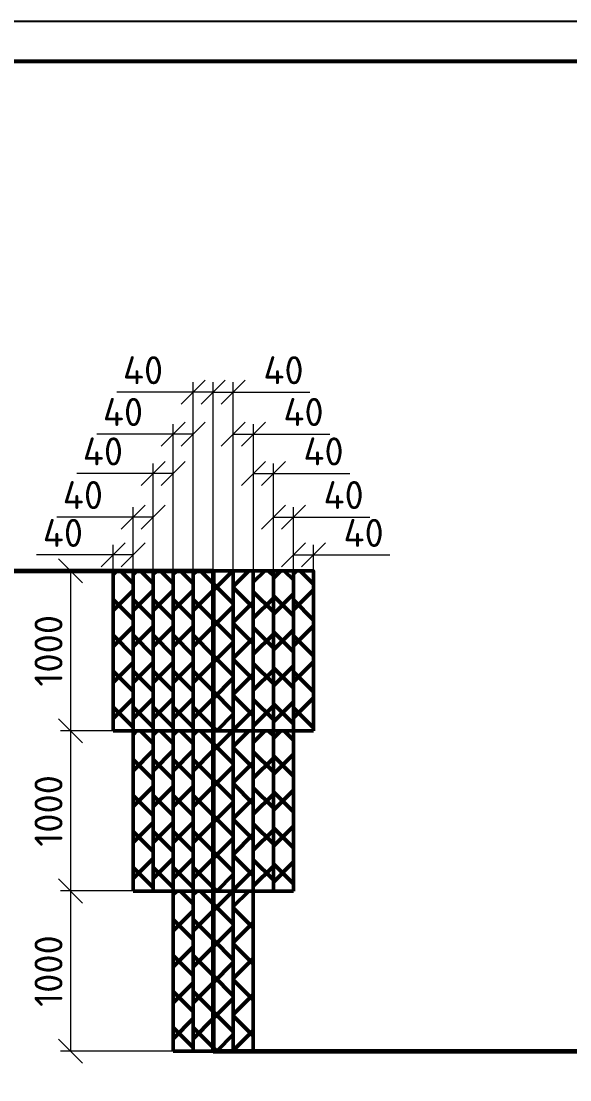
# Model space of a CAD drawing. Header units: millimetres. Extents: x 1990 to 8783, y 397 to 3825.
# Drawn here: x 5388.2 to 5456.7, y 1339.1 to 1471.4 of the extents above; entities that cross this region are included whole.
import ezdxf
from ezdxf.enums import TextEntityAlignment as Align

# ---------------------------------------------------------------- set-up
doc = ezdxf.new("R2010")
doc.units = ezdxf.units.MM
for name, color, linetype, lineweight in [('12  Размер', 7, 'Continuous', 20), ('линии', 250, 'Continuous', 50), ('Размеры на чертеже', 250, 'Continuous', 25)]:
    doc.layers.add(name, color=color, linetype=linetype, lineweight=lineweight)
doc.styles.add('-ISOCPEUR-', font='isocpeur.ttf')
doc.styles.add('GOST', font='gost.shx', dxfattribs={"oblique": 15})
doc.styles.get("Standard").update_dxf_attribs({"font": 'arial.ttf'})
doc.dimstyles.new('М 1 к 20', dxfattribs={"dimtxt": 3.5, "dimasz": 3, "dimexe": 1.25, "dimexo": 0, "dimgap": 1, "dimtad": 1, "dimdec": 0, "dimlfac": 20, "dimzin": 0, "dimdsep": 46, "dimtxsty": 'GOST', "dimblk": 'OBLIQUE', "dimcen": 5, "dimclrd": 256, "dimclre": 256, "dimclrt": 256, "dimazin": 2, "dimtfac": 1, "dimtdec": 0, "dimtmove": 0, "dimatfit": 3, "dimldrblk": 'NONE', "dimfxl": 1.25, "dimtolj": 1, "dimtzin": 0, "dimlwd": -1, "dimlwe": -1, "dimarcsym": 2})
pattern_1 = [(45, (-1805.263, 7595.2317), (-2.245064, 2.245064), []), (135, (-1805.263, 7595.2317), (-2.245064, -2.245064), [])]
pattern_2 = [(45, (-1805.263, 7615.2317), (-2.245064, 2.245064), []), (135, (-1805.263, 7615.2317), (-2.245064, -2.245064), [])]
pattern_3 = [(45, (-1805.263, 7635.2317), (-2.245064, 2.245064), []), (135, (-1805.263, 7635.2317), (-2.245064, -2.245064), [])]
pattern_4 = [(45, (-1807.766, 7635.2317), (-2.245064, 2.245064), []), (135, (-1807.766, 7635.2317), (-2.245064, -2.245064), [])]
pattern_5 = [(45, (-1810.2693, 7635.2317), (-2.245064, 2.245064), []), (135, (-1810.2693, 7635.2317), (-2.245064, -2.245064), [])]
pattern_6 = [(45, (-1812.7725, 7635.2317), (-2.245064, 2.245064), []), (135, (-1812.7725, 7635.2317), (-2.245064, -2.245064), [])]
pattern_7 = [(45, (-1815.2756, 7635.2317), (-2.245064, 2.245064), []), (135, (-1815.2756, 7635.2317), (-2.245064, -2.245064), [])]
pattern_8 = [(45, (-1807.766, 7615.2317), (-2.245064, 2.245064), []), (135, (-1807.766, 7615.2317), (-2.245064, -2.245064), [])]
pattern_9 = [(45, (-1810.2693, 7615.2317), (-2.245064, 2.245064), []), (135, (-1810.2693, 7615.2317), (-2.245064, -2.245064), [])]
pattern_10 = [(45, (-1812.7725, 7615.2317), (-2.245064, 2.245064), []), (135, (-1812.7725, 7615.2317), (-2.245064, -2.245064), [])]
pattern_11 = [(45, (-1807.766, 7595.2317), (-2.245064, 2.245064), []), (135, (-1807.766, 7595.2317), (-2.245064, -2.245064), [])]

# ---------------------------------------------------------------- blocks, each defined once
blk = doc.blocks.new('*U368')
blk.add_lwpolyline([(0, 0), (420, 0), (420, -297), (0, -297)], close=True)
at = {"const_width": 0.5}
blk.add_lwpolyline([(20, -5), (415, -5), (415, -292), (20, -292)], close=True, dxfattribs=at)
blk.add_attdef('РАЗРАБОТАЛ', text='', height=2.5).set_placement((250.5, -264.22), align=Align.MIDDLE_LEFT)
at = {"flags": 8}
for tag, height, p in [('ДАТА', 2.5, (290.07, -264.4)), ('ЛИСТ', 3, (386.39, -271.92)), ('ЛИСТОВ', 3, (403.89, -271.92))]:
    blk.add_attdef(tag, text='', height=height, dxfattribs=at).set_placement(p, align=Align.MIDDLE_CENTER)
blk.add_attdef('ПРОВЕРИЛ', (250.75, -270.73), '', height=2.5)
at = {"lineweight": 30, "flags": 104}
for tag, p in [('ТЕПЛОВЫЕ_СЕТИ', (330, -269.5)), ('ИМЯ_ЧЕРТЕЖА', (330, -284.5))]:
    blk.add_attdef(tag, text='', height=3, dxfattribs=at).set_placement(p, align=Align.MIDDLE_CENTER)
at = {"style": '-ISOCPEUR-', "flags": 8}
blk.add_attdef('ФОРМАТ', text='', height=3, dxfattribs=at).set_placement((380.97, -294.75), align=Align.MIDDLE_CENTER)
blk = doc.blocks.new('_Oblique')
at = {"color": 0, "linetype": 'ByBlock', "lineweight": -2}
blk.add_line((-0.5, -0.5), (0.5, 0.5), dxfattribs=at)
blk = doc.blocks.new('*D252')
at = {"layer": '12  Размер', "transparency": 16777216}
for p, q in [((5404.67, 1402.72), (5404.67, 1416.12)), ((5407.17, 1402.72), (5407.17, 1416.12)), ((5404.67, 1414.87), (5395.12, 1414.87)), ((5407.17, 1414.87), (5404.67, 1414.87))]:
    blk.add_line(p, q, dxfattribs=at)
at = {"layer": 'Defpoints', "color": 0, "linetype": 'ByBlock', "lineweight": 35, "transparency": 16777216}
for p in [(5404.67, 1414.87), (5404.67, 1402.72), (5407.17, 1402.72)]:
    blk.add_point(p, dxfattribs=at)
at = {"layer": '12  Размер', "linetype": 'ByBlock', "transparency": 16777216, "xscale": 3, "yscale": 3, "zscale": 3, "rotation": 180}
blk.add_blockref('_Oblique', (5404.67, 1414.87), dxfattribs=at)
at = {"layer": '12  Размер', "linetype": 'ByBlock', "transparency": 16777216, "xscale": 3, "yscale": 3, "zscale": 3}
blk.add_blockref('_Oblique', (5407.17, 1414.87), dxfattribs=at)
at = {"layer": '12  Размер', "linetype": 'ByBlock', "transparency": 16777216, "insert": (5398.39, 1417.62), "char_height": 3.5, "attachment_point": 5, "style": '-ISOCPEUR-'}
blk.add_mtext('\\A1;40', dxfattribs=at)
blk = doc.blocks.new('_None')
blk = doc.blocks.new('*D253')
at = {"layer": '12  Размер', "transparency": 16777216}
for p, q in [((5402.17, 1402.72), (5402.17, 1410.67)), ((5404.67, 1402.72), (5404.67, 1410.67)), ((5402.17, 1409.42), (5392.62, 1409.42)), ((5404.67, 1409.42), (5402.17, 1409.42))]:
    blk.add_line(p, q, dxfattribs=at)
at = {"layer": 'Defpoints', "color": 0, "linetype": 'ByBlock', "lineweight": 35, "transparency": 16777216}
for p in [(5402.17, 1409.42), (5402.17, 1402.72), (5404.67, 1402.72)]:
    blk.add_point(p, dxfattribs=at)
at = {"layer": '12  Размер', "linetype": 'ByBlock', "transparency": 16777216, "xscale": 3, "yscale": 3, "zscale": 3, "rotation": 180}
blk.add_blockref('_Oblique', (5402.17, 1409.42), dxfattribs=at)
at = {"layer": '12  Размер', "linetype": 'ByBlock', "transparency": 16777216, "xscale": 3, "yscale": 3, "zscale": 3}
blk.add_blockref('_Oblique', (5404.67, 1409.42), dxfattribs=at)
at = {"layer": '12  Размер', "linetype": 'ByBlock', "transparency": 16777216, "insert": (5395.89, 1412.17), "char_height": 3.5, "attachment_point": 5, "style": '-ISOCPEUR-'}
blk.add_mtext('\\A1;40', dxfattribs=at)
blk = doc.blocks.new('*D254')
at = {"layer": '12  Размер', "transparency": 16777216}
for p, q in [((5399.66, 1402.72), (5399.66, 1405.94)), ((5402.17, 1402.72), (5402.17, 1405.94)), ((5399.66, 1404.69), (5390.11, 1404.69)), ((5402.17, 1404.69), (5399.66, 1404.69))]:
    blk.add_line(p, q, dxfattribs=at)
at = {"layer": 'Defpoints', "color": 0, "linetype": 'ByBlock', "lineweight": 35, "transparency": 16777216}
for p in [(5399.66, 1404.69), (5399.66, 1402.72), (5402.17, 1402.72)]:
    blk.add_point(p, dxfattribs=at)
at = {"layer": '12  Размер', "linetype": 'ByBlock', "transparency": 16777216, "xscale": 3, "yscale": 3, "zscale": 3, "rotation": 180}
blk.add_blockref('_Oblique', (5399.66, 1404.69), dxfattribs=at)
at = {"layer": '12  Размер', "linetype": 'ByBlock', "transparency": 16777216, "xscale": 3, "yscale": 3, "zscale": 3}
blk.add_blockref('_Oblique', (5402.17, 1404.69), dxfattribs=at)
at = {"layer": '12  Размер', "linetype": 'ByBlock', "transparency": 16777216, "insert": (5393.39, 1407.44), "char_height": 3.5, "attachment_point": 5, "style": '-ISOCPEUR-'}
blk.add_mtext('\\A1;40', dxfattribs=at)
blk = doc.blocks.new('*D255')
at = {"layer": '12  Размер', "transparency": 16777216}
for p, q in [((5407.17, 1402.72), (5407.17, 1421.04)), ((5409.68, 1402.72), (5409.68, 1421.04)), ((5407.17, 1419.79), (5397.62, 1419.79)), ((5409.68, 1419.79), (5407.17, 1419.79))]:
    blk.add_line(p, q, dxfattribs=at)
at = {"layer": 'Defpoints', "color": 0, "linetype": 'ByBlock', "lineweight": 35, "transparency": 16777216}
for p in [(5407.17, 1419.79), (5407.17, 1402.72), (5409.68, 1402.72)]:
    blk.add_point(p, dxfattribs=at)
at = {"layer": '12  Размер', "linetype": 'ByBlock', "transparency": 16777216, "xscale": 3, "yscale": 3, "zscale": 3, "rotation": 180}
blk.add_blockref('_Oblique', (5407.17, 1419.79), dxfattribs=at)
at = {"layer": '12  Размер', "linetype": 'ByBlock', "transparency": 16777216, "xscale": 3, "yscale": 3, "zscale": 3}
blk.add_blockref('_Oblique', (5409.68, 1419.79), dxfattribs=at)
at = {"layer": '12  Размер', "linetype": 'ByBlock', "transparency": 16777216, "insert": (5400.9, 1422.54), "char_height": 3.5, "attachment_point": 5, "style": '-ISOCPEUR-'}
blk.add_mtext('\\A1;40', dxfattribs=at)
blk = doc.blocks.new('*D256')
at = {"layer": '12  Размер', "transparency": 16777216}
for p, q in [((5409.68, 1402.72), (5409.68, 1426.26)), ((5412.18, 1402.72), (5412.18, 1426.26)), ((5409.68, 1425.01), (5400.13, 1425.01)), ((5412.18, 1425.01), (5409.68, 1425.01))]:
    blk.add_line(p, q, dxfattribs=at)
at = {"layer": 'Defpoints', "color": 0, "linetype": 'ByBlock', "lineweight": 35, "transparency": 16777216}
for p in [(5409.68, 1425.01), (5409.68, 1402.72), (5412.18, 1402.72)]:
    blk.add_point(p, dxfattribs=at)
at = {"layer": '12  Размер', "linetype": 'ByBlock', "transparency": 16777216, "xscale": 3, "yscale": 3, "zscale": 3, "rotation": 180}
blk.add_blockref('_Oblique', (5409.68, 1425.01), dxfattribs=at)
at = {"layer": '12  Размер', "linetype": 'ByBlock', "transparency": 16777216, "xscale": 3, "yscale": 3, "zscale": 3}
blk.add_blockref('_Oblique', (5412.18, 1425.01), dxfattribs=at)
at = {"layer": '12  Размер', "linetype": 'ByBlock', "transparency": 16777216, "insert": (5403.4, 1427.76), "char_height": 3.5, "attachment_point": 5, "style": '-ISOCPEUR-'}
blk.add_mtext('\\A1;40', dxfattribs=at)
blk = doc.blocks.new('*D257')
at = {"layer": '12  Размер', "transparency": 16777216}
for p, q in [((5399.66, 1402.72), (5393.09, 1402.72)), ((5394.34, 1402.72), (5394.34, 1382.72)), ((5399.66, 1382.72), (5393.09, 1382.72))]:
    blk.add_line(p, q, dxfattribs=at)
at = {"layer": 'Defpoints', "color": 0, "linetype": 'ByBlock', "lineweight": 35, "transparency": 16777216}
for p in [(5399.66, 1402.72), (5394.34, 1382.72), (5399.66, 1382.72)]:
    blk.add_point(p, dxfattribs=at)
at = {"layer": '12  Размер', "linetype": 'ByBlock', "transparency": 16777216, "xscale": 3, "yscale": 3, "zscale": 3}
for p, rotation in [((5394.34, 1402.72), 90), ((5394.34, 1382.72), 270)]:
    blk.add_blockref('_Oblique', p, dxfattribs=dict(at, rotation=rotation))
at = {"layer": '12  Размер', "linetype": 'ByBlock', "transparency": 16777216, "insert": (5391.59, 1392.72), "char_height": 3.5, "attachment_point": 5, "rotation": 90, "style": '-ISOCPEUR-'}
blk.add_mtext('\\A1;1000', dxfattribs=at)
blk = doc.blocks.new('*D258')
at = {"layer": '12  Размер', "transparency": 16777216}
for p, q in [((5399.66, 1382.72), (5393.09, 1382.72)), ((5394.34, 1382.72), (5394.34, 1362.72)), ((5402.17, 1362.72), (5393.09, 1362.72))]:
    blk.add_line(p, q, dxfattribs=at)
at = {"layer": 'Defpoints', "color": 0, "linetype": 'ByBlock', "lineweight": 35, "transparency": 16777216}
for p in [(5399.66, 1382.72), (5394.34, 1362.72), (5402.17, 1362.72)]:
    blk.add_point(p, dxfattribs=at)
at = {"layer": '12  Размер', "linetype": 'ByBlock', "transparency": 16777216, "xscale": 3, "yscale": 3, "zscale": 3}
for p, rotation in [((5394.34, 1382.72), 90), ((5394.34, 1362.72), 270)]:
    blk.add_blockref('_Oblique', p, dxfattribs=dict(at, rotation=rotation))
at = {"layer": '12  Размер', "linetype": 'ByBlock', "transparency": 16777216, "insert": (5391.59, 1372.72), "char_height": 3.5, "attachment_point": 5, "rotation": 90, "style": '-ISOCPEUR-'}
blk.add_mtext('\\A1;1000', dxfattribs=at)
blk = doc.blocks.new('*D259')
at = {"layer": '12  Размер', "transparency": 16777216}
for p, q in [((5399.66, 1362.72), (5393.09, 1362.72)), ((5394.34, 1362.72), (5394.34, 1342.72)), ((5407.17, 1342.72), (5393.09, 1342.72))]:
    blk.add_line(p, q, dxfattribs=at)
at = {"layer": 'Defpoints', "color": 0, "linetype": 'ByBlock', "lineweight": 35, "transparency": 16777216}
for p in [(5399.66, 1362.72), (5394.34, 1342.72), (5407.17, 1342.72)]:
    blk.add_point(p, dxfattribs=at)
at = {"layer": '12  Размер', "linetype": 'ByBlock', "transparency": 16777216, "xscale": 3, "yscale": 3, "zscale": 3}
for p, rotation in [((5394.34, 1362.72), 90), ((5394.34, 1342.72), 270)]:
    blk.add_blockref('_Oblique', p, dxfattribs=dict(at, rotation=rotation))
at = {"layer": '12  Размер', "linetype": 'ByBlock', "transparency": 16777216, "insert": (5391.59, 1352.72), "char_height": 3.5, "attachment_point": 5, "rotation": 90, "style": '-ISOCPEUR-'}
blk.add_mtext('\\A1;1000', dxfattribs=at)
blk = doc.blocks.new('*D261')
at = {"layer": '12  Размер', "transparency": 16777216}
for p, q in [((5417.19, 1402.72), (5417.19, 1416.12)), ((5419.69, 1402.72), (5419.69, 1416.12)), ((5417.19, 1414.87), (5419.69, 1414.87)), ((5419.69, 1414.87), (5429.24, 1414.87))]:
    blk.add_line(p, q, dxfattribs=at)
at = {"layer": 'Defpoints', "color": 0, "linetype": 'ByBlock', "lineweight": 35, "transparency": 16777216}
for p in [(5419.69, 1414.87), (5417.19, 1402.72), (5419.69, 1402.72)]:
    blk.add_point(p, dxfattribs=at)
at = {"layer": '12  Размер', "linetype": 'ByBlock', "transparency": 16777216, "xscale": 3, "yscale": 3, "zscale": 3, "rotation": 180}
blk.add_blockref('_Oblique', (5417.19, 1414.87), dxfattribs=at)
at = {"layer": '12  Размер', "linetype": 'ByBlock', "transparency": 16777216, "xscale": 3, "yscale": 3, "zscale": 3}
blk.add_blockref('_Oblique', (5419.69, 1414.87), dxfattribs=at)
at = {"layer": '12  Размер', "linetype": 'ByBlock', "transparency": 16777216, "insert": (5425.96, 1417.62), "char_height": 3.5, "attachment_point": 5, "style": '-ISOCPEUR-'}
blk.add_mtext('\\A1;40', dxfattribs=at)
blk = doc.blocks.new('*D262')
at = {"layer": '12  Размер', "transparency": 16777216}
for p, q in [((5419.69, 1402.72), (5419.69, 1410.67)), ((5422.19, 1402.72), (5422.19, 1410.67)), ((5419.69, 1409.42), (5422.19, 1409.42)), ((5422.19, 1409.42), (5431.74, 1409.42))]:
    blk.add_line(p, q, dxfattribs=at)
at = {"layer": 'Defpoints', "color": 0, "linetype": 'ByBlock', "lineweight": 35, "transparency": 16777216}
for p in [(5422.19, 1409.42), (5419.69, 1402.72), (5422.19, 1402.72)]:
    blk.add_point(p, dxfattribs=at)
at = {"layer": '12  Размер', "linetype": 'ByBlock', "transparency": 16777216, "xscale": 3, "yscale": 3, "zscale": 3, "rotation": 180}
blk.add_blockref('_Oblique', (5419.69, 1409.42), dxfattribs=at)
at = {"layer": '12  Размер', "linetype": 'ByBlock', "transparency": 16777216, "xscale": 3, "yscale": 3, "zscale": 3}
blk.add_blockref('_Oblique', (5422.19, 1409.42), dxfattribs=at)
at = {"layer": '12  Размер', "linetype": 'ByBlock', "transparency": 16777216, "insert": (5428.47, 1412.17), "char_height": 3.5, "attachment_point": 5, "style": '-ISOCPEUR-'}
blk.add_mtext('\\A1;40', dxfattribs=at)
blk = doc.blocks.new('*D263')
at = {"layer": '12  Размер', "transparency": 16777216}
for p, q in [((5422.19, 1402.72), (5422.19, 1405.94)), ((5424.7, 1402.72), (5424.7, 1405.94)), ((5422.19, 1404.69), (5424.7, 1404.69)), ((5424.7, 1404.69), (5434.25, 1404.69))]:
    blk.add_line(p, q, dxfattribs=at)
at = {"layer": 'Defpoints', "color": 0, "linetype": 'ByBlock', "lineweight": 35, "transparency": 16777216}
for p in [(5424.7, 1404.69), (5422.19, 1402.72), (5424.7, 1402.72)]:
    blk.add_point(p, dxfattribs=at)
at = {"layer": '12  Размер', "linetype": 'ByBlock', "transparency": 16777216, "xscale": 3, "yscale": 3, "zscale": 3, "rotation": 180}
blk.add_blockref('_Oblique', (5422.19, 1404.69), dxfattribs=at)
at = {"layer": '12  Размер', "linetype": 'ByBlock', "transparency": 16777216, "xscale": 3, "yscale": 3, "zscale": 3}
blk.add_blockref('_Oblique', (5424.7, 1404.69), dxfattribs=at)
at = {"layer": '12  Размер', "linetype": 'ByBlock', "transparency": 16777216, "insert": (5430.97, 1407.44), "char_height": 3.5, "attachment_point": 5, "style": '-ISOCPEUR-'}
blk.add_mtext('\\A1;40', dxfattribs=at)
blk = doc.blocks.new('*D264')
at = {"layer": '12  Размер', "transparency": 16777216}
for p, q in [((5414.68, 1402.72), (5414.68, 1421.04)), ((5417.19, 1402.72), (5417.19, 1421.04)), ((5414.68, 1419.79), (5417.19, 1419.79)), ((5417.19, 1419.79), (5426.74, 1419.79))]:
    blk.add_line(p, q, dxfattribs=at)
at = {"layer": 'Defpoints', "color": 0, "linetype": 'ByBlock', "lineweight": 35, "transparency": 16777216}
for p in [(5417.19, 1419.79), (5414.68, 1402.72), (5417.19, 1402.72)]:
    blk.add_point(p, dxfattribs=at)
at = {"layer": '12  Размер', "linetype": 'ByBlock', "transparency": 16777216, "xscale": 3, "yscale": 3, "zscale": 3, "rotation": 180}
blk.add_blockref('_Oblique', (5414.68, 1419.79), dxfattribs=at)
at = {"layer": '12  Размер', "linetype": 'ByBlock', "transparency": 16777216, "xscale": 3, "yscale": 3, "zscale": 3}
blk.add_blockref('_Oblique', (5417.19, 1419.79), dxfattribs=at)
at = {"layer": '12  Размер', "linetype": 'ByBlock', "transparency": 16777216, "insert": (5423.46, 1422.54), "char_height": 3.5, "attachment_point": 5, "style": '-ISOCPEUR-'}
blk.add_mtext('\\A1;40', dxfattribs=at)
blk = doc.blocks.new('*D260')
at = {"layer": '12  Размер', "transparency": 16777216}
for p, q in [((5412.18, 1402.72), (5412.18, 1426.26)), ((5414.68, 1402.72), (5414.68, 1426.26)), ((5412.18, 1425.01), (5414.68, 1425.01)), ((5414.68, 1425.01), (5424.23, 1425.01))]:
    blk.add_line(p, q, dxfattribs=at)
at = {"layer": 'Defpoints', "color": 0, "linetype": 'ByBlock', "lineweight": 35, "transparency": 16777216}
for p in [(5414.68, 1425.01), (5412.18, 1402.72), (5414.68, 1402.72)]:
    blk.add_point(p, dxfattribs=at)
at = {"layer": '12  Размер', "linetype": 'ByBlock', "transparency": 16777216, "xscale": 3, "yscale": 3, "zscale": 3, "rotation": 180}
blk.add_blockref('_Oblique', (5412.18, 1425.01), dxfattribs=at)
at = {"layer": '12  Размер', "linetype": 'ByBlock', "transparency": 16777216, "xscale": 3, "yscale": 3, "zscale": 3}
blk.add_blockref('_Oblique', (5414.68, 1425.01), dxfattribs=at)
at = {"layer": '12  Размер', "linetype": 'ByBlock', "transparency": 16777216, "insert": (5420.96, 1427.76), "char_height": 3.5, "attachment_point": 5, "style": '-ISOCPEUR-'}
blk.add_mtext('\\A1;40', dxfattribs=at)

msp = doc.modelspace()

# ---------------------------------------------------------------- hatches: boundary and pattern name
at = {"layer": 'линии', "lineweight": 50, "true_color": 0x000000}
h = msp.add_hatch(dxfattribs=at)
h.set_pattern_fill('ANSI37', color=18)
h.set_pattern_definition(pattern_7)
h.paths.add_polyline_path([(5402.167, 1402.718), (5399.664, 1402.718), (5399.664, 1382.718), (5402.167, 1382.718)])
h = msp.add_hatch(dxfattribs=at)
h.set_pattern_fill('ANSI37', color=18)
h.set_pattern_definition(pattern_6)
h.paths.add_polyline_path([(5404.67, 1402.718), (5402.167, 1402.718), (5402.167, 1382.718), (5404.67, 1382.718)])
h = msp.add_hatch(dxfattribs=at)
h.set_pattern_fill('ANSI37', color=18)
h.set_pattern_definition(pattern_5)
h.paths.add_polyline_path([(5407.173, 1402.718), (5404.67, 1402.718), (5404.67, 1382.718), (5407.173, 1382.718)])
h = msp.add_hatch(dxfattribs=at)
h.set_pattern_fill('ANSI37', color=18)
h.set_pattern_definition(pattern_4)
h.paths.add_polyline_path([(5409.676, 1402.718), (5407.173, 1402.718), (5407.173, 1382.718), (5409.676, 1382.718)])
h = msp.add_hatch(dxfattribs=at)
h.set_pattern_fill('ANSI37', color=18)
h.set_pattern_definition(pattern_3)
h.paths.add_polyline_path([(5412.179, 1402.718), (5409.676, 1402.718), (5409.676, 1382.718), (5412.179, 1382.718)])
h = msp.add_hatch(dxfattribs=at)
h.set_pattern_fill('ANSI37', color=18)
h.set_pattern_definition(pattern_3)
h.paths.add_polyline_path([(5412.179, 1402.718), (5414.683, 1402.718), (5414.683, 1382.718), (5412.179, 1382.718)])
h = msp.add_hatch(dxfattribs=at)
h.set_pattern_fill('ANSI37', color=18)
h.set_pattern_definition(pattern_4)
h.paths.add_polyline_path([(5414.683, 1402.718), (5417.186, 1402.718), (5417.186, 1382.718), (5414.683, 1382.718)])
h = msp.add_hatch(dxfattribs=at)
h.set_pattern_fill('ANSI37', color=18)
h.set_pattern_definition(pattern_5)
h.paths.add_polyline_path([(5417.186, 1402.718), (5419.689, 1402.718), (5419.689, 1382.718), (5417.186, 1382.718)])
h = msp.add_hatch(dxfattribs=at)
h.set_pattern_fill('ANSI37', color=18)
h.set_pattern_definition(pattern_6)
h.paths.add_polyline_path([(5419.689, 1402.718), (5422.192, 1402.718), (5422.192, 1382.718), (5419.689, 1382.718)])
h = msp.add_hatch(dxfattribs=at)
h.set_pattern_fill('ANSI37', color=18)
h.set_pattern_definition(pattern_7)
h.paths.add_polyline_path([(5422.192, 1402.718), (5424.695, 1402.718), (5424.695, 1382.718), (5422.192, 1382.718)])
h = msp.add_hatch(dxfattribs=at)
h.set_pattern_fill('ANSI37', color=18)
h.set_pattern_definition(pattern_10)
h.paths.add_polyline_path([(5404.67, 1382.718), (5402.167, 1382.718), (5402.167, 1362.718), (5404.67, 1362.718)])
h = msp.add_hatch(dxfattribs=at)
h.set_pattern_fill('ANSI37', color=18)
h.set_pattern_definition(pattern_9)
h.paths.add_polyline_path([(5407.173, 1382.718), (5404.67, 1382.718), (5404.67, 1362.718), (5407.173, 1362.718)])
h = msp.add_hatch(dxfattribs=at)
h.set_pattern_fill('ANSI37', color=18)
h.set_pattern_definition(pattern_8)
h.paths.add_polyline_path([(5409.676, 1382.718), (5407.173, 1382.718), (5407.173, 1362.718), (5409.676, 1362.718)])
h = msp.add_hatch(dxfattribs=at)
h.set_pattern_fill('ANSI37', color=18)
h.set_pattern_definition(pattern_2)
h.paths.add_polyline_path([(5412.179, 1382.718), (5409.676, 1382.718), (5409.676, 1362.718), (5412.179, 1362.718)])
h = msp.add_hatch(dxfattribs=at)
h.set_pattern_fill('ANSI37', color=18)
h.set_pattern_definition(pattern_2)
h.paths.add_polyline_path([(5412.179, 1382.718), (5414.683, 1382.718), (5414.683, 1362.718), (5412.179, 1362.718)])
h = msp.add_hatch(dxfattribs=at)
h.set_pattern_fill('ANSI37', color=18)
h.set_pattern_definition(pattern_8)
h.paths.add_polyline_path([(5414.683, 1382.718), (5417.186, 1382.718), (5417.186, 1362.718), (5414.683, 1362.718)])
h = msp.add_hatch(dxfattribs=at)
h.set_pattern_fill('ANSI37', color=18)
h.set_pattern_definition(pattern_9)
h.paths.add_polyline_path([(5417.186, 1382.718), (5419.689, 1382.718), (5419.689, 1362.718), (5417.186, 1362.718)])
h = msp.add_hatch(dxfattribs=at)
h.set_pattern_fill('ANSI37', color=18)
h.set_pattern_definition(pattern_10)
h.paths.add_polyline_path([(5419.689, 1382.718), (5422.192, 1382.718), (5422.192, 1362.718), (5419.689, 1362.718)])
h = msp.add_hatch(dxfattribs=at)
h.set_pattern_fill('ANSI37', color=18)
h.set_pattern_definition(pattern_11)
h.paths.add_polyline_path([(5409.676, 1362.718), (5407.173, 1362.718), (5407.173, 1342.718), (5409.676, 1342.718)])
h = msp.add_hatch(dxfattribs=at)
h.set_pattern_fill('ANSI37', color=18)
h.set_pattern_definition(pattern_1)
h.paths.add_polyline_path([(5412.179, 1362.718), (5409.676, 1362.718), (5409.676, 1342.718), (5412.179, 1342.718)])
h = msp.add_hatch(dxfattribs=at)
h.set_pattern_fill('ANSI37', color=18)
h.set_pattern_definition(pattern_1)
h.paths.add_polyline_path([(5412.179, 1362.718), (5414.683, 1362.718), (5414.683, 1342.718), (5412.179, 1342.718)])
h = msp.add_hatch(dxfattribs=at)
h.set_pattern_fill('ANSI37', color=18)
h.set_pattern_definition(pattern_11)
h.paths.add_polyline_path([(5414.683, 1362.718), (5417.186, 1362.718), (5417.186, 1342.718), (5414.683, 1342.718)])

# ---------------------------------------------------------------- linework, layer by layer
at = {"lineweight": 60}
for p, q in [((5364.797, 1402.718), (5412.179, 1402.718)), ((5412.179, 1402.718), (5412.179, 1342.718)), ((5412.179, 1342.718), (5479.26, 1342.718))]:
    msp.add_line(p, q, dxfattribs=at)
at = {"layer": 'линии', "color": 18, "lineweight": 50, "true_color": 0x000000}
for points in [[(5399.664, 1382.718), (5402.167, 1382.718), (5402.167, 1402.718), (5399.664, 1402.718)], [(5402.167, 1382.718), (5404.67, 1382.718), (5404.67, 1402.718), (5402.167, 1402.718)], [(5404.67, 1382.718), (5407.173, 1382.718), (5407.173, 1402.718), (5404.67, 1402.718)], [(5407.173, 1382.718), (5409.676, 1382.718), (5409.676, 1402.718), (5407.173, 1402.718)], [(5409.676, 1382.718), (5412.179, 1382.718), (5412.179, 1402.718), (5409.676, 1402.718)], [(5414.683, 1382.718), (5412.179, 1382.718), (5412.179, 1402.718), (5414.683, 1402.718)], [(5417.186, 1382.718), (5414.683, 1382.718), (5414.683, 1402.718), (5417.186, 1402.718)], [(5419.689, 1382.718), (5417.186, 1382.718), (5417.186, 1402.718), (5419.689, 1402.718)], [(5422.192, 1382.718), (5419.689, 1382.718), (5419.689, 1402.718), (5422.192, 1402.718)], [(5424.695, 1382.718), (5422.192, 1382.718), (5422.192, 1402.718), (5424.695, 1402.718)], [(5402.167, 1362.718), (5404.67, 1362.718), (5404.67, 1382.718), (5402.167, 1382.718)], [(5404.67, 1362.718), (5407.173, 1362.718), (5407.173, 1382.718), (5404.67, 1382.718)], [(5407.173, 1362.718), (5409.676, 1362.718), (5409.676, 1382.718), (5407.173, 1382.718)], [(5409.676, 1362.718), (5412.179, 1362.718), (5412.179, 1382.718), (5409.676, 1382.718)], [(5414.683, 1362.718), (5412.179, 1362.718), (5412.179, 1382.718), (5414.683, 1382.718)], [(5417.186, 1362.718), (5414.683, 1362.718), (5414.683, 1382.718), (5417.186, 1382.718)], [(5419.689, 1362.718), (5417.186, 1362.718), (5417.186, 1382.718), (5419.689, 1382.718)], [(5422.192, 1362.718), (5419.689, 1362.718), (5419.689, 1382.718), (5422.192, 1382.718)], [(5407.173, 1342.718), (5409.676, 1342.718), (5409.676, 1362.718), (5407.173, 1362.718)], [(5409.676, 1342.718), (5412.179, 1342.718), (5412.179, 1362.718), (5409.676, 1362.718)], [(5414.683, 1342.718), (5412.179, 1342.718), (5412.179, 1362.718), (5414.683, 1362.718)], [(5417.186, 1342.718), (5414.683, 1342.718), (5414.683, 1362.718), (5417.186, 1362.718)]]:
    msp.add_lwpolyline(points, close=True, dxfattribs=at)

# ---------------------------------------------------------------- block references
at = {"layer": 'Размеры на чертеже', "lineweight": 90}
msp.add_blockref('*U368', (5296.022, 1471.353), dxfattribs=at)

# ---------------------------------------------------------------- dimensions: what is measured, and where the dimension line sits
at = {"layer": '12  Размер', "linetype": 'ByBlock'}
for base, p1, p2, picture, middle in [((5409.676, 1425.011), (5412.179, 1402.718), (5409.676, 1402.718), '*D256', (5403.401, 1427.761)), ((5407.173, 1419.794), (5409.676, 1402.718), (5407.173, 1402.718), '*D255', (5400.898, 1422.544)), ((5404.67, 1414.872), (5407.173, 1402.718), (5404.67, 1402.718), '*D252', (5398.395, 1417.622)), ((5402.167, 1409.42), (5404.67, 1402.718), (5402.167, 1402.718), '*D253', (5395.892, 1412.17)), ((5399.664, 1404.688), (5402.167, 1402.718), (5399.664, 1402.718), '*D254', (5393.389, 1407.438))]:
    dim = msp.add_linear_dim(base=base, p1=p1, p2=p2, text='40', dimstyle='М 1 к 20', override={"dimtxsty": '-ISOCPEUR-'}, dxfattribs=at)
    dim.commit()
    dim.dimension.update_dxf_attribs({"geometry": picture, "text_midpoint": middle})
for base, p1, p2, angle, text, picture, middle in [((5414.683, 1425.011), (5412.179, 1402.718), (5414.683, 1402.718), 180, '40', '*D260', (5420.958, 1427.761)), ((5417.186, 1419.794), (5414.683, 1402.718), (5417.186, 1402.718), 180, '40', '*D264', (5423.461, 1422.544)), ((5419.689, 1414.872), (5417.186, 1402.718), (5419.689, 1402.718), 180, '40', '*D261', (5425.964, 1417.622)), ((5422.192, 1409.42), (5419.689, 1402.718), (5422.192, 1402.718), 180, '40', '*D262', (5428.467, 1412.17)), ((5424.695, 1404.688), (5422.192, 1402.718), (5424.695, 1402.718), 180, '40', '*D263', (5430.97, 1407.438)), ((5394.345, 1382.718), (5399.664, 1402.718), (5399.664, 1382.718), 90, '1000', '*D257', (5391.595, 1392.718)), ((5394.345, 1362.718), (5399.664, 1382.718), (5402.167, 1362.718), 90, '1000', '*D258', (5391.595, 1372.718)), ((5394.345, 1342.718), (5399.664, 1362.718), (5407.173, 1342.718), 90, '1000', '*D259', (5391.595, 1352.718))]:
    dim = msp.add_linear_dim(base=base, p1=p1, p2=p2, angle=angle, text=text, dimstyle='М 1 к 20', override={"dimtxsty": '-ISOCPEUR-'}, dxfattribs=at)
    dim.commit()
    dim.dimension.update_dxf_attribs({"geometry": picture, "text_midpoint": middle})

doc.saveas('drawing.dxf')
